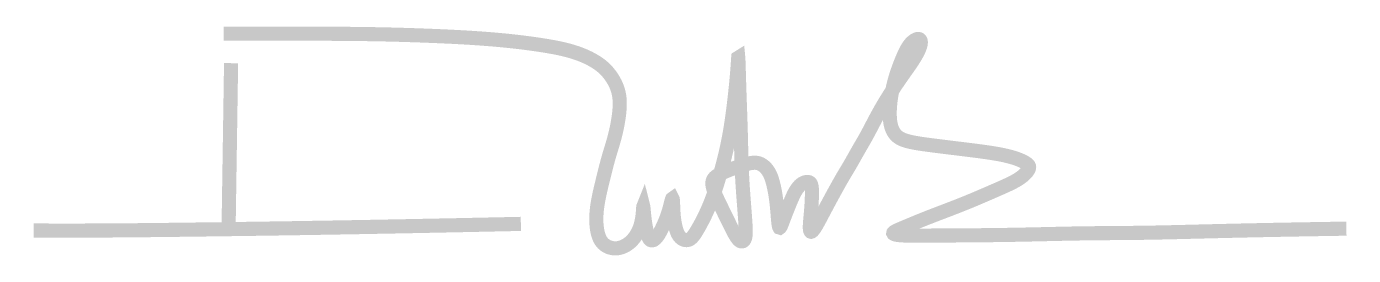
# Model space of a CAD drawing. Header units: inches. Extents: x 0 to 21.1, y 0.4 to 4.1.
import ezdxf

# ---------------------------------------------------------------- set-up
doc = ezdxf.new("R2010")
doc.units = ezdxf.units.IN
doc.header["$MEASUREMENT"] = 0

# ---------------------------------------------------------------- blocks, each defined once
blk = doc.blocks.new('CK2')
at = {"const_width": 0.03}
for points in [[(0.4246131587136937, 0.5173230973285268), (0.5119194149806923, 0.517502990327058), (0.5844335177797468, 0.5174894798551595), (0.644131275434134, 0.5173024711133767), (0.6929884962671196, 0.5169618693022446), (0.7329809886019589, 0.5164875796223019), (0.7660845607619322, 0.515899507274094), (0.7942750210703053, 0.5152175574581666), (0.8195281778503514, 0.5144616353750511), (0.8434916597931377, 0.5136478268212858), (0.8665003770610014, 0.5127769399773943), (0.8885610601840952, 0.5118459636198747), (0.909680439692572, 0.5108518865252467), (0.9298652461165773, 0.5097916974700158), (0.949122209986264, 0.5086623852306911), (0.9674580618317705, 0.5074609385837778), (0.984879532183264, 0.5061843463057993), (1.001399419422491, 0.5048315237714167), (1.017054793337735, 0.5034090927479671), (1.031888791568868, 0.5019256016009432), (1.045944551755767, 0.5003895986958344), (1.059265211538325, 0.4988096323981441), (1.071893908556426, 0.4971942510733545), (1.083873780449942, 0.4955520030869689), (1.095247964858764, 0.4938914368044767), (1.106057746521245, 0.4922163582091148), (1.116336998569601, 0.490511603755051), (1.126117741234509, 0.4887572675142113), (1.135431994746668, 0.4869334435585007), (1.144311779336753, 0.4850202259598415), (1.152789115235457, 0.4829977087901494), (1.160896022673455, 0.4808459861213326), (1.168664521881453, 0.4785451520253172), (1.176119424547487, 0.4760814355677727), (1.183256708189084, 0.4734656057894551), (1.19006514178114, 0.470714566724892), (1.196533494298556, 0.4678452224085969), (1.202650534716206, 0.4648744768750941), (1.208405032009004, 0.4618192341588969), (1.213785755151825, 0.4586963982945331), (1.218781473119577, 0.4555228733165233), (1.223388341821384, 0.4523113124364908), (1.227632064903332, 0.4490573655744985), (1.231545732945747, 0.445752431827712), (1.23516243652896, 0.4423879102933004), (1.2385152662333, 0.4389552000684223), (1.241637312639078, 0.4354457002502574), (1.244561666326632, 0.4318508099359644), (1.247321417876279, 0.4281619282227158), (1.249941957872487, 0.4243721999381709), (1.25241787691624, 0.4204817528319769), (1.254736065612661, 0.4164924603842888), (1.256883414566865, 0.4124061960752474), (1.258846814383965, 0.4082248333849936), (1.260613155669091, 0.4039502457936823), (1.262169329027365, 0.399584306781458), (1.263502225063895, 0.3951288898284648), (1.264601698779515, 0.3905813369658322), (1.265469462757906, 0.3859208644286003), (1.266110193978449, 0.3811221570028014), (1.266528569420537, 0.3761598994744606), (1.266729266063543, 0.3710087766296066), (1.26671696088686, 0.3656434732542646), (1.266496330869884, 0.3600386741344561), (1.266072052991994, 0.354169064056217), (1.265450824638499, 0.3480241728577571), (1.264647424818392, 0.3416529105860651), (1.263678652946595, 0.3351190323403177), (1.26256130843803, 0.3284862932196919), (1.261312190707606, 0.3218184483233575), (1.259948099170266, 0.3151792527504949), (1.258485833240904, 0.3086324616002809), (1.256942192334449, 0.302241829971889), (1.255333631791991, 0.2960549403651225), (1.25367523065929, 0.2900546848822945), (1.25198172390828, 0.2842077830263481), (1.250267846510887, 0.2784809543002229), (1.248548333439054, 0.2728409182068656), (1.246837919664699, 0.2672543942492158), (1.245151340159758, 0.261688101930206), (1.243503329896171, 0.2561087607527899), (1.241904811234448, 0.2504889618638035), (1.240351456089485, 0.2448247829856864), (1.238835123764751, 0.2391181734847851), (1.237347673563725, 0.2333710827274427), (1.235880964789885, 0.2275854600799914), (1.234426856746715, 0.2217632549087813), (1.232977208737672, 0.2159064165801485), (1.231523880066256, 0.2100168944604395), (1.230062873762797, 0.2040992321592636), (1.22860676776515, 0.1981683502593246), (1.227172283738021, 0.1922417635866065), (1.225776143346117, 0.1863369869670759), (1.224435068254145, 0.180471535226717), (1.223165780126813, 0.174662923191514), (1.221985000628848, 0.1689286656874263), (1.220909451424944, 0.163286277540438), (1.219953591018559, 0.1577494781929278), (1.21912282526813, 0.1523168055528519), (1.218420296870811, 0.1469830021445535), (1.21784914852379, 0.1417428104923868), (1.217412522924221, 0.1365909731206987), (1.217113562769285, 0.1315222325538432), (1.21695541075615, 0.1265313313161673), (1.216941209581989, 0.1216130119320251), (1.217073858414288, 0.1167672480992774), (1.217355282301803, 0.112014938209855), (1.217787162763607, 0.1073822118291883), (1.218371181318773, 0.1028951985227184), (1.219109019486375, 0.09858002785589014), (1.220002358785486, 0.09446282939413385), (1.221052880735186, 0.09056973270289781), (1.222262266854543, 0.08692686734761246), (1.223632325269961, 0.0835545278385954), (1.225165370537191, 0.08044966846564883), (1.226863843819309, 0.07760340846347624), (1.2287301862794, 0.0750068670667563), (1.23076683908053, 0.07265116351018186), (1.232976243385799, 0.07052741702842802), (1.235360840358268, 0.0686267468561983), (1.237923071161028, 0.06694027222816779), (1.240661895596851, 0.06546311348277989), (1.243562348027261, 0.06420639537344464), (1.246605981453492, 0.06318524375731904), (1.249774348876755, 0.06241478449156724), (1.25304900329828, 0.06191014343334623), (1.256411497719299, 0.06168644643982014), (1.259843385141032, 0.06175881936814954), (1.263326218564693, 0.06214238807548789), (1.266840806751048, 0.06284814447893261), (1.270364981498993, 0.06387054473527876), (1.273875830366954, 0.06519991106125822), (1.277350440913359, 0.06682656567360645), (1.280765900696643, 0.06874083078904825), (1.284099297275219, 0.0709330286243226), (1.287327718207528, 0.07339348139615076), (1.290428251051985, 0.07611251132126817), (1.293380311272614, 0.07907821542681681), (1.296172625955755, 0.08226978998159318), (1.298796250093339, 0.0856642060648003), (1.301242238677297, 0.08923843475563054), (1.303501646699551, 0.09296944713330822), (1.305565529152027, 0.0968342142770222), (1.307424941026675, 0.1008097072659826), (1.309070937315404, 0.1048728971793888), (1.310498975693356, 0.1089982126522972), (1.31172212456854, 0.1131499125431485), (1.312757855032153, 0.1172897132662261), (1.313623638175414, 0.1213793312358131), (1.314336945089529, 0.1253804828662037), (1.314915246865702, 0.1292548845716777), (1.315376014595152, 0.1329642527665218), (1.315736719369085, 0.1364703038650266), (1.316014462088745, 0.1397288112412252), (1.316224862895538, 0.1426717761081395), (1.31638317174091, 0.1452252566385521), (1.316504638576291, 0.1473153110052383), (1.316604513353134, 0.1488679973809734), (1.316698046022886, 0.1498093739385364), (1.31680048653697, 0.1500654988507026), (1.316927084846839, 0.1495624302902439), (1.31709050635596, 0.1482581550569453), (1.317293078275895, 0.1462383744585711), (1.317534543270234, 0.1436207184299025), (1.317814644002574, 0.1405228169057242), (1.318133123136484, 0.1370622998207924), (1.318489723335581, 0.1333567971098955), (1.318884187263428, 0.1295239387078073), (1.31931625758363, 0.1256813545492985), (1.319785434910415, 0.1219264335465002), (1.320290251660644, 0.1182756005209153), (1.320828998201804, 0.1147250392714216), (1.321399964901403, 0.1112709335968827), (1.322001442126933, 0.1079094672961513), (1.322631720245887, 0.1046368241680984), (1.323289089625774, 0.1014491880115944), (1.323971840634087, 0.09834274262549235), (1.324680707067557, 0.09532151236653695), (1.325426196439828, 0.09242088382295498), (1.326221259693796, 0.08968408414084372), (1.327078847772327, 0.0871543404663111), (1.328011911618312, 0.08487487994545795), (1.329033402174623, 0.082888929724378), (1.330156270384151, 0.0812397169491792), (1.33139346718977, 0.07997046876596237), (1.332753634065206, 0.07911675755924641), (1.33422817460751, 0.07868353666721539), (1.335804182944592, 0.078668104666475), (1.337468753204341, 0.07906776013363448), (1.339208979514666, 0.07987980164528885), (1.341011956003463, 0.08110152777805446), (1.342864776798621, 0.08273023710852279), (1.344754536028056, 0.08476322821331372), (1.346668688057512, 0.0871900496274467), (1.3485961282042, 0.08996924971965647), (1.350526112023211, 0.09305162681711286), (1.352447895069609, 0.0963879792469715), (1.35435073289846, 0.09992910533640219), (1.356223881064857, 0.1036258034125641), (1.358056595123848, 0.1074288718026199), (1.359838130630528, 0.1112891088337289), (1.361559357855278, 0.1151675597100965), (1.363217605929691, 0.1190662571440573), (1.364811818700694, 0.1229974807249992), (1.366340940015206, 0.1269735100423031), (1.367803913720145, 0.1310066246853534), (1.369199683662423, 0.1351091042435204), (1.37052719368895, 0.1392932283061956), (1.371785387646661, 0.1435712764627528), (1.372972384041752, 0.1479253804988314), (1.374083000017627, 0.1522170809850802), (1.375111227376969, 0.1562777706883995), (1.376051057922467, 0.1599388423756967), (1.376896483456818, 0.1630316888138825), (1.377641495782704, 0.1653877027698467), (1.378280086702823, 0.1668382770105072), (1.378806248019849, 0.1672148043027537), (1.379218843781828, 0.1664056281942496), (1.379536227018136, 0.1645268953556052), (1.379781623003502, 0.1617517032381937), (1.379978257012652, 0.158253149293385), (1.380149354320316, 0.1542043309725347), (1.380318140201219, 0.1497783457270163), (1.380507839930083, 0.145148291008196), (1.380741678781632, 0.1404872642674437), (1.381039099015432, 0.135939283106028), (1.381404410830363, 0.1315320457248834), (1.381838141410128, 0.1272641704748576), (1.382340817938442, 0.1231342757067875), (1.382912967599012, 0.1191409797715171), (1.383555117575547, 0.1152829010198939), (1.384267795051763, 0.111558657802755), (1.385051527211374, 0.1079668684709478), (1.385909243620894, 0.1045091235957702), (1.38685348337809, 0.1011989026303563), (1.387899187963562, 0.09805265724831179), (1.389061298857889, 0.095086839123228), (1.390354757541651, 0.09231789992869997), (1.391794505495433, 0.08976229133832625), (1.393395484199829, 0.08743646502570179), (1.395172635135417, 0.0853568726644216), (1.397132678177762, 0.0835408954726784), (1.399249446782349, 0.08200963284703455), (1.40148855279962, 0.08078511372863595), (1.403815608080045, 0.07988936705864269), (1.406196224474073, 0.07934442177821133), (1.40859601383216, 0.07917230682848064), (1.410980588004769, 0.0793950511506214), (1.413315558842349, 0.08003468368577948), (1.415577252620203, 0.08110950856783283), (1.417784853312988, 0.08262293070157334), (1.419968259320186, 0.08457463018451428), (1.422157369041294, 0.08696428711416893), (1.424382080875816, 0.08979158158805411), (1.426672293223227, 0.09305619370368311), (1.429057904483038, 0.09675780355856921), (1.431568813054724, 0.1008960912502292), (1.434224422270226, 0.1054628713336836), (1.437002155191216, 0.1104184961939953), (1.439868939811781, 0.1157154526737347), (1.442791704126016, 0.1213062276154648), (1.445737376128044, 0.1271433078617665), (1.448672883811945, 0.1331791802551994), (1.451565155171821, 0.1393663316383442), (1.454381118201781, 0.1456572488537535), (1.457094883199652, 0.152013594336518), (1.45970928967818, 0.1584337328917069), (1.462234359453866, 0.1649252049168961), (1.464680114343182, 0.1714955508096754), (1.467056576162626, 0.1781523109676133), (1.469373766728673, 0.1849030257882998), (1.47164170785782, 0.1917552356693033), (1.473870421366549, 0.1987164810082174), (1.476067212441244, 0.2057895601682791), (1.478228519747937, 0.2129583033754177), (1.480348065322552, 0.2202017988212237), (1.482419571201014, 0.2274991346972985), (1.484436759419246, 0.2348293991952328), (1.486393352013188, 0.2421716805066172), (1.488283071018749, 0.2495050668230458), (1.490099638471875, 0.2568086463361237), (1.491838761296371, 0.2640714420536749), (1.493504085967608, 0.2713222162485476), (1.49510124384885, 0.2785996660098231), (1.496635866303343, 0.2859424884265795), (1.498113584694352, 0.2933893805879055), (1.499540030385134, 0.3009790395828791), (1.500920834738942, 0.3087501625005888), (1.50226162911904, 0.3167414464301164), (1.503566757357689, 0.324978401319159), (1.504835413163157, 0.3334337885498346), (1.506065502712737, 0.3420671823628805), (1.507254932183692, 0.3508381569990338), (1.508401607753314, 0.3597062866990246), (1.509503435598873, 0.3686311457035973), (1.510558321897655, 0.3775723082534714), (1.51156417282693, 0.3864893485893877), (1.512518392037286, 0.3953351989651441), (1.513416373072509, 0.4040362236867896), (1.514253006949659, 0.4125121450734444), (1.51502318468583, 0.4206826854442074), (1.515721797298099, 0.4284675671182061), (1.516343735803552, 0.4357865124145466), (1.516883891219258, 0.4425592436523385), (1.517337154562306, 0.4487054831506985), (1.517701778425263, 0.4541381343746327), (1.517989461702676, 0.4587428253727328), (1.51821526486458, 0.4623983653394692), (1.518394248381007, 0.4649835634693336), (1.518541472722013, 0.4663772289568033), (1.518671998357611, 0.4664581709963596), (1.518800885757855, 0.4651051987824797), (1.518943195392772, 0.4621971215096448), (1.519111252378174, 0.4576685756650658), (1.519306440412969, 0.4516775069068597), (1.519527407841828, 0.4444376881858663), (1.519772803009438, 0.4361628924529253), (1.520041274260471, 0.4270668926588801), (1.520331469939613, 0.4173634617545741), (1.520642038391536, 0.4072663726908505), (1.520971627960918, 0.3969893984185564), (1.521318150018487, 0.3867095612995488), (1.521676568039176, 0.3764568813398146), (1.522041108523943, 0.3662246279563508), (1.52240599797377, 0.3560060705661652), (1.522765462889637, 0.3457944785862654), (1.523113729772511, 0.3355831214336522), (1.523445025123365, 0.3253652685253332), (1.52375357544318, 0.3151341892783091), (1.524035779075852, 0.3048942787317817), (1.524296721737016, 0.2946944344137119), (1.524543660985231, 0.2845946794742407), (1.524783854379052, 0.2746550370635337), (1.525024559477039, 0.2649355303317247), (1.525273033837756, 0.2554961824289794), (1.525536535019761, 0.2463970165054423), (1.525822320581604, 0.2376980557112649), (1.526136008795653, 0.2294412869155895), (1.526476660789506, 0.2215965518635148), (1.526841698404553, 0.2141156560191408), (1.527228543482174, 0.20695040484655), (1.527634617863782, 0.2000526038098389), (1.528057343390749, 0.1933740583731041), (1.528494141904488, 0.1868665740004314), (1.528942435246385, 0.1804819561559103), (1.529399340732127, 0.174183768591627), (1.529860757574625, 0.1679826082116005), (1.530322280461078, 0.161900830207836), (1.530779504078687, 0.1559607897723385), (1.531228023114664, 0.1501848420971204), (1.531663432256202, 0.144595342374183), (1.532081326190514, 0.1392146457955352), (1.532477299604793, 0.1340651075531856), (1.532847181616091, 0.1291636194605399), (1.533187739060828, 0.1245052198166068), (1.533495973205277, 0.1200794835417991), (1.533768885315702, 0.1158759855565297), (1.534003476658377, 0.1118843007812078), (1.534196748499554, 0.1080940041362464), (1.534345702105519, 0.1044946705420617), (1.534447338742524, 0.1010758749190597), (1.534496133333342, 0.09783044823868002), (1.534476455426741, 0.09476424567647078), (1.534370148227978, 0.09188637845901758), (1.534159054942315, 0.08920595781289542), (1.533825018775012, 0.08673209496468637), (1.533349882931326, 0.08447390114096542), (1.532715490616532, 0.08244048756831468), (1.531903685035886, 0.08064096547330557), (1.530901333619724, 0.07909264066195298), (1.529715400698684, 0.07784559725795681), (1.528357874828487, 0.07695811396443197), (1.526840744564844, 0.07648846948450405), (1.525175998463475, 0.07649494252130218), (1.523375625080099, 0.07703581177794128), (1.521451612970417, 0.07816935595754337), (1.51941595069016, 0.07995385376325181), (1.517281345061754, 0.08242216319966467), (1.515063375974528, 0.08550545947741206), (1.512778341584507, 0.08910949710859661), (1.510442540047741, 0.09314003060534935), (1.508072269520255, 0.09750281447978003), (1.505683828158091, 0.1021036032439984), (1.503293514117296, 0.1068481514101211), (1.500917625553896, 0.1116422134902724), (1.498566312025361, 0.1164137662448557), (1.496225128694853, 0.1211796754274541), (1.493873482126958, 0.1259790290399554), (1.491490778886266, 0.1308509150842472), (1.489056425537363, 0.1358344215621958), (1.48654982864484, 0.1409686364756997), (1.483950394773281, 0.1462926478266287), (1.481237530487284, 0.151845543616874), (1.478411630756668, 0.1576418934293837), (1.475557044172241, 0.163598193171369), (1.472779107730062, 0.1696064203311192), (1.470183158426174, 0.1755585523969199), (1.467874533256612, 0.1813465668570533), (1.465958569217442, 0.1868624411998052), (1.464540603304705, 0.1919981529134649), (1.463725972514446, 0.1966456794863074), (1.463594214817029, 0.2007271026491555), (1.464121672080061, 0.2042849211029516), (1.465258887145453, 0.207391737791168), (1.466956402855111, 0.2101201556572772), (1.469164762050966, 0.2125427776447548), (1.471834507574918, 0.2147322066970769), (1.474916182268892, 0.2167610457577087), (1.478360328974794, 0.2187018977701332), (1.482116947697634, 0.2206141877568317), (1.486133867094743, 0.2225046290563153), (1.490358372986549, 0.224366757086111), (1.494737751193483, 0.2261941072637494), (1.499219287535972, 0.2279802150067471), (1.503750267834434, 0.2297186157326383), (1.508277977909295, 0.2314028448589429), (1.512749703580994, 0.2330264378031881), (1.517119855651934, 0.2345817026948485), (1.521371344852525, 0.2360560385111921), (1.525494206895139, 0.237435616941438), (1.529478477492155, 0.2387066096748089), (1.533314192355974, 0.2398551884005276), (1.536991387198967, 0.2408675248078094), (1.540500097733528, 0.2417297905858735), (1.543830359672036, 0.2424281574239391), (1.546977113135149, 0.2429498049895624), (1.549954915876569, 0.2432859448636524), (1.552783230058289, 0.2434287966054444), (1.555481517842274, 0.2433705797741776), (1.558069241390506, 0.243103513929098), (1.560565862864969, 0.2426198186294446), (1.562990844427638, 0.2419117134344493), (1.565363648240485, 0.2409714179033617), (1.567698424898886, 0.2397946574997025), (1.569988078731726, 0.2383911813041646), (1.572220202501285, 0.2367742443017082), (1.574382388969831, 0.2349571014773044), (1.576462230899651, 0.2329530078159241), (1.578447321053012, 0.2307752183025382), (1.580325252192196, 0.2284369879221178), (1.582083617079476, 0.2259515716596301), (1.583713990145291, 0.2233290272466899), (1.585223872492726, 0.2205666234015116), (1.58662474689303, 0.2176584315889603), (1.587928096117444, 0.2145985232739012), (1.58914540293722, 0.2113809699211924), (1.590288150123598, 0.2079998429956991), (1.591367820447829, 0.2044492139622793), (1.592395896681161, 0.2007231542858054), (1.593381553418489, 0.1968210120366738), (1.594324732549374, 0.1927632417074481), (1.595223067787025, 0.188575574396241), (1.596074192844647, 0.184283741201158), (1.596875741435454, 0.1799134732203118), (1.597625347272654, 0.175490501551808), (1.598320644069453, 0.1710405572937486), (1.598959265539072, 0.1665893715442461), (1.599540345445163, 0.1621576325745711), (1.600069017753228, 0.1577458573486279), (1.600551916479212, 0.1533495200034896), (1.600995675639062, 0.1489640946762183), (1.601406929248732, 0.1445850555038906), (1.601792311324168, 0.140207876623565), (1.602158455881316, 0.1358280321723146), (1.60251199693613, 0.1314409962872123), (1.60286046506814, 0.1270628070957276), (1.603214977111236, 0.1227917586869847), (1.603587546462897, 0.1187467091405043), (1.603990186520598, 0.115046516535811), (1.60443491068181, 0.1118100389524361), (1.604933732344016, 0.109156134469897), (1.605498664904694, 0.1072036611677252), (1.606141721761311, 0.1060714771254485), (1.606873885798698, 0.1058451831620157), (1.607702017851089, 0.1064773510540977), (1.608631948240081, 0.1078872953178038), (1.609669507287243, 0.1099943304692292), (1.610820525314182, 0.1127177710244727), (1.612090832642465, 0.1159769314996328), (1.613486259593692, 0.1196911264108227), (1.615012636489446, 0.1237796702741267), (1.616669739761548, 0.1281623032845669), (1.618433130282788, 0.1327604683527941), (1.620272315036189, 0.1374960340683611), (1.62215680100477, 0.1422908690208278), (1.624056095171561, 0.1470668417997647), (1.625939704519581, 0.1517458209947211), (1.627777136031859, 0.156249675195264), (1.62953789669141, 0.1605002729909533), (1.63119989282206, 0.1644372295500443), (1.63277462811083, 0.1680711463556275), (1.634282005585547, 0.1714303714694854), (1.635741928274022, 0.1745432529534074), (1.637174299204083, 0.1774381388691761), (1.638599021403543, 0.1801433772785774), (1.64003599790022, 0.1826873162433973), (1.641505131721942, 0.1850983038254217), (1.643023381874904, 0.187398007145072), (1.644595931278779, 0.1895813695573043), (1.64622501883165, 0.1916366534757206), (1.647912883431566, 0.1935521213139015), (1.649661763976581, 0.1953160354854493), (1.651473899364774, 0.1969166584039588), (1.653351528494198, 0.1983422524830107), (1.65529689026291, 0.1995810801362108), (1.657305509902222, 0.2006216665806395), (1.659346057976371, 0.2014535882473556), (1.66138049138285, 0.202066684370914), (1.663370767019138, 0.2024507941858626), (1.665278841782722, 0.2025957569267529), (1.667066672571089, 0.2024914118281469), (1.668696216281738, 0.2021275981245854), (1.670129429812128, 0.2014941550506197), (1.671338246945524, 0.20058450545387), (1.672334509008173, 0.1994064066341945), (1.673140034212089, 0.1979711995045168), (1.673776640769297, 0.1962902249777567), (1.674266146891789, 0.1943748239668341), (1.674630370791583, 0.1922363373846725), (1.674891130680706, 0.1898861061441952), (1.675070244771156, 0.1873354711583222), (1.675186832961756, 0.1845985958087208), (1.675249221898554, 0.1817009333520208), (1.675263039914398, 0.1786707595136061), (1.67523391534214, 0.1755363500188576), (1.67516747651463, 0.1723259805931452), (1.675069351764712, 0.1690679269618602), (1.67494516942525, 0.1657904648503727), (1.67480055782908, 0.1625218699840634), (1.674639969125628, 0.1592828677539249), (1.674463150730531, 0.1560639822133982), (1.674268673876021, 0.1528481870815472), (1.674055109794302, 0.1496184560774179), (1.673821029717601, 0.1463577629200739), (1.673565004878128, 0.1430490813285648), (1.673285606508095, 0.1396753850219543), (1.672981405839728, 0.1362196477192885), (1.672653555418321, 0.1326754425464376), (1.672313533041524, 0.1290787402564586), (1.671975397820091, 0.1254761110092186), (1.671653208864747, 0.1219141249645883), (1.671361025286245, 0.1184393522824241), (1.671112906195311, 0.1150983631226001), (1.670922910702678, 0.11193772764498), (1.670805097919107, 0.1090040160094308), (1.670772303582588, 0.1063393458848711), (1.670832469940166, 0.1039680249764476), (1.670992315866172, 0.1019099084983548), (1.671258560234911, 0.1001848516647943), (1.671637921920691, 0.09881270968996779), (1.672137119797845, 0.09781333778806632), (1.672762872740669, 0.09720659117329865), (1.673521899623488, 0.09701232505984868), (1.674419261341583, 0.09724520942305935), (1.675453386874139, 0.09789917328277119), (1.67662104722131, 0.09896296041997664), (1.677919013383253, 0.1004253146156504), (1.679344056360108, 0.1022749796507742), (1.680892947152038, 0.1045006993063371), (1.682562456759193, 0.1070912173633136), (1.684349356181734, 0.1100352776026856), (1.686254465258322, 0.1133265922263948), (1.688294799181747, 0.1169787471202159), (1.69049142198331, 0.1210102965908835), (1.692865397694298, 0.1254397949451249), (1.695437790346027, 0.1302857964896855), (1.69822966396979, 0.1355668555312821), (1.701262082596891, 0.1413015263766599), (1.704556110258629, 0.1475083633325429), (1.70811748201956, 0.1541801310356288), (1.711890617077252, 0.1612064354424643), (1.715804605662541, 0.1684510928395415), (1.719788538006249, 0.1757779195133669), (1.723771504339197, 0.1830507317504431), (1.727682594892222, 0.1901333458372765), (1.731450899896153, 0.1968895780603521), (1.73500550958181, 0.2031832447061941), (1.738293024636085, 0.2089144115165471), (1.741330087570112, 0.2141281420542303), (1.74415085135108, 0.2189057493373046), (1.746789468946183, 0.2233285463838488), (1.749280093322618, 0.2274778462119205), (1.751656877447573, 0.2314349618395983), (1.753953974288244, 0.235281206284947), (1.756205536811826, 0.2390978925660381), (1.758440688093479, 0.2429512703282039), (1.760668431640233, 0.2468473357258442), (1.762892741067112, 0.2507770215406158), (1.765117589989103, 0.2547312605541894), (1.767346952021228, 0.2587009855482183), (1.769584800778482, 0.2626771293043664), (1.771835109875873, 0.2666506246043046), (1.774101852928417, 0.2706124042296789), (1.776390742840888, 0.274563277746152), (1.778714449677217, 0.2785435618553134), (1.781087382791099, 0.2826034500427514), (1.783523951536239, 0.286793135794051), (1.786038565266338, 0.2911628125947896), (1.7886456333351, 0.2957626739305628), (1.791359565096222, 0.3006429132869446), (1.79419476990342, 0.3058537241495234), (1.797164689679967, 0.3114316266150201), (1.800278896627482, 0.3173584472247324), (1.803545995517197, 0.3236023391310869), (1.806974591120308, 0.3301314554865105), (1.810573288208033, 0.3369139494434439), (1.814350691551574, 0.3439179741543104), (1.818315405922149, 0.3511116827715437), (1.822476036090968, 0.3584632284475742), (1.826832642681459, 0.3659366127970518), (1.831351109725986, 0.3734792312835058), (1.835988777109108, 0.3810343278326815), (1.840702984715406, 0.3885451463703316), (1.845451072429455, 0.3959549308222012), (1.850190380135821, 0.403206925114036), (1.854878247719092, 0.4102443731715884), (1.859472015063822, 0.417010518920593), (1.863934125847159, 0.423462127388925), (1.868247438916434, 0.429610048012842), (1.872399916911561, 0.4354786513307349), (1.876379522472426, 0.4410923078809734), (1.880174218238949, 0.4464753882019448), (1.883771966851014, 0.4516522628320256), (1.88716073094853, 0.4566473023095927), (1.890328473171387, 0.4614848771730369), (1.893262609544884, 0.4661815610439088), (1.895948369635803, 0.4707227398764662), (1.898370436396341, 0.4750860027081512), (1.900513492778664, 0.4792489385763989), (1.902362221734968, 0.4831891365186483), (1.903901306217427, 0.4868841855723378), (1.905115429178217, 0.4903116747749099), (1.905989273569517, 0.4934491931637996), (1.90651192835061, 0.4962756847842922), (1.906690106509124, 0.4987755137130971), (1.906534927039779, 0.5009343990347599), (1.906057508937316, 0.5027380598338436), (1.905268971196449, 0.5041722151948971), (1.904180432811905, 0.50522258420248), (1.902803012778413, 0.5058748859411413), (1.9011478300907, 0.5061148394954404), (1.899231328718784, 0.5059300514123084), (1.897091252533862, 0.5053156780881931), (1.894770670382428, 0.5042687633819138), (1.892312651110977, 0.5027863511522934), (1.889760263566003, 0.5008654852581689), (1.887156576594002, 0.4985032095583453), (1.884544659041467, 0.4956965679116632), (1.881967579754892, 0.4924426041769383), (1.879461385554371, 0.4887507889301741), (1.877034035154359, 0.4846802996160857), (1.874686465242952, 0.4803027403965654), (1.872419612508196, 0.4756897154335125), (1.870234413638165, 0.470912828888812), (1.868131805320942, 0.4660436849243599), (1.86611272424458, 0.4611538877020518), (1.864178107097139, 0.4563150413837835), (1.862327719012889, 0.4515803148059607), (1.860556638910736, 0.4469291355030709), (1.858858774155784, 0.4423224956841185), (1.857228032113148, 0.4377213875581081), (1.85565832014791, 0.433086803334044), (1.854143545625177, 0.4283797352209273), (1.852677615910053, 0.4235611754277659), (1.85125443836764, 0.4185921161635644), (1.849871096329387, 0.4134455887388082), (1.84853737699219, 0.4081427808699107), (1.847266243519307, 0.4027169193747842), (1.84607065907398, 0.3972012310713335), (1.84496358681946, 0.3916289427774533), (1.843957989918998, 0.386033281311045), (1.843066831535843, 0.3804474734900207), (1.842303074833239, 0.3749047461322821), (1.841677328902385, 0.3694365220948139), (1.8411907865462, 0.3640670083909701), (1.840842286495558, 0.3588186080731877), (1.840630667481314, 0.3537137241938968), (1.840554768234334, 0.3487747598055453), (1.840613427485486, 0.3440241179605668), (1.840805483965631, 0.3394842017113948), (1.841129776405644, 0.3351774141104631), (1.841586334508761, 0.3311195757681151), (1.842179951867798, 0.3273001775262809), (1.84291661304794, 0.323702127784772), (1.843802302614378, 0.3203083349434284), (1.844843005132311, 0.3171017074020579), (1.846044705166918, 0.3140651535605006), (1.847413387283403, 0.3111815818185715), (1.848955036046945, 0.3084339005761034), (1.85068360496512, 0.3058083843788939), (1.852644923314997, 0.3033047723566664), (1.854892789316018, 0.3009261697851304), (1.857481001187615, 0.2986756819399812), (1.860463357149243, 0.2965564140969246), (1.863893655420334, 0.2945714715316665), (1.867825694220343, 0.2927239595199058), (1.872313271768703, 0.2910169833373413), (1.877396858650137, 0.2894496644801254), (1.883063614910512, 0.2880051893261513), (1.88928737296095, 0.2866627604737584), (1.896041965212603, 0.2854015805212828), (1.9033012240766, 0.2842008520670607), (1.911038981964076, 0.2830397777094351), (1.919229071286182, 0.2818975600467422), (1.927845324454047, 0.2807534016773179), (1.9368506680512, 0.2795910785714018), (1.946164405350792, 0.2784126601868468), (1.955694933798341, 0.2772247893534061), (1.96535065083939, 0.2760341089008183), (1.975039953919463, 0.2748472616588504), (1.984671240484097, 0.273670890457252), (1.994152907978829, 0.2725116381257653), (2.003393353849184, 0.2713761474941503), (2.012315831995217, 0.270268878905183), (2.02090302213503, 0.2691855627537425), (2.029152460441246, 0.268119746947745), (2.037061683086492, 0.2670649793950997), (2.044628226243383, 0.2660148080037121), (2.05184962608454, 0.2649627806814951), (2.058723418782591, 0.2639024453363579), (2.065247140510152, 0.2628273498762166), (2.071421079964658, 0.2617319987626541), (2.077256535942773, 0.2606147226719866), (2.082767559765969, 0.2594748088342111), (2.087968202755739, 0.258311544479314), (2.092872516233534, 0.2571242168372994), (2.09749455152086, 0.2559121131381534), (2.101848359939169, 0.2546745206118803), (2.105947992809945, 0.2534107264884558), (2.109805071556572, 0.2521210280026036), (2.113421498010034, 0.2508097624078527), (2.116796744103233, 0.2494822769624623), (2.119930281769065, 0.2481439189246703), (2.122821582940411, 0.2468000355527397), (2.12547011955018, 0.2454559741049156), (2.127875363531253, 0.2441170818394464), (2.130036786816525, 0.2427887060145881), (2.131948965038518, 0.2414703296309728), (2.13358688862818, 0.2401379786588063), (2.134920651716058, 0.2387618148106814), (2.135920348432734, 0.2373119997991875), (2.136556072908768, 0.235758695336914), (2.13679791927472, 0.2340720631364608), (2.136615981661151, 0.2322222649104067), (2.135980354198644, 0.2301794623713551), (2.134867407996609, 0.2279243474932304), (2.13327862207997, 0.2254797332953249), (2.131221752452518, 0.2228789630582515), (2.128704555118034, 0.2201553800626446), (2.125734786080308, 0.2173423275891206), (2.122320201343115, 0.2144731489183105), (2.118468556910251, 0.2115811873308306), (2.1141876087855, 0.2086997861073154), (2.109485755237763, 0.2058528084395252), (2.104373963596437, 0.2030261971638101), (2.098863843456023, 0.2001964150276603), (2.092967004411044, 0.1973399247785697), (2.086695056055994, 0.194433189164025), (2.080059607985412, 0.1914526709315236), (2.073072269793784, 0.1883748328285559), (2.065744651075626, 0.1851761376026086), (2.058090359826068, 0.1818404544367933), (2.05013099764269, 0.1783812782566923), (2.041890164523686, 0.174819510423502), (2.033391460467243, 0.1711760522984225), (2.024658485471562, 0.1674718052426432), (2.01571483953483, 0.1637276706173747), (2.006584122655241, 0.1599645497838029), (1.997289934830995, 0.1562033441031314), (1.987863704591667, 0.1524633321122995), (1.978368174592425, 0.1487573010512211), (1.968873916019824, 0.1450964153355603), (1.959451500060396, 0.1414918393809774), (1.950171497900705, 0.1379547376031258), (1.941104480727311, 0.134496274417673), (1.93232101972675, 0.1311276142402722), (1.923891686085575, 0.1278599214865874), (1.915874972124449, 0.1247039084320658), (1.908281054700389, 0.1216684787913049), (1.901108031804533, 0.1187620841387034), (1.89435400142802, 0.1159931760486454), (1.888017061561974, 0.1133702060955262), (1.882095310197535, 0.110901625853737), (1.876586845325825, 0.1085958868976622), (1.871489764937983, 0.1064614408016933), (1.866808142030493, 0.1045031984887661), (1.862569949621282, 0.1027119082759302), (1.858809135733615, 0.1010747778287975), (1.855559648390773, 0.09957901481295826), (1.852855435616028, 0.09821182689401374), (1.850730445432667, 0.09696042173756146), (1.849218625863955, 0.09581200700920255), (1.848353924933171, 0.09475379037453456), (1.8481651532719, 0.09377553745606625), (1.848660571944968, 0.0928772457039475), (1.849843304625544, 0.09206147052523937), (1.851716474986745, 0.09133076732701005), (1.85428320670173, 0.09068769151631706), (1.857546623443639, 0.09013479850021433), (1.861509848885625, 0.08967464368577716), (1.866176006700819, 0.08930978248005239), (1.871538768599684, 0.08904019950865383), (1.877553998441911, 0.08885559627137418), (1.884168108124505, 0.08874310348654468), (1.891327509544474, 0.08868985187250011), (1.89897861459881, 0.08868297214757881), (1.907067835184534, 0.088709595030112), (1.915541583198632, 0.08875685123844157), (1.924346270538116, 0.08881187149089165), (1.933443280597316, 0.0888643549268), (1.942853882759863, 0.08891427436947019), (1.9526143179067, 0.08896417106318033), (1.962760826918803, 0.08901658625222986), (1.973329650677115, 0.08907406118091821), (1.98435703006259, 0.08913913709351995), (1.995879205956193, 0.08921435523434162), (2.00793241923887, 0.08930225684766846), (2.020541321565133, 0.0894054549457497), (2.033684207683699, 0.08952684961266577), (2.047327783116828, 0.08966941270043982), (2.061438753386788, 0.08983611606109498), (2.075983824015843, 0.0900299315466686), (2.090929700526253, 0.09025383100918738), (2.106243088440287, 0.09051078630068154), (2.121890693280214, 0.09080376927318135), (2.137834518825713, 0.09113322526736843), (2.154017761886109, 0.0914894935785444), (2.17037891752814, 0.09186038699066222), (2.186856480818555, 0.09223371828768555), (2.203388946824099, 0.09259730025357447), (2.219914810611499, 0.09293894567228199), (2.236372567247514, 0.09324646732776819), (2.252700711798873, 0.0935076780039825), (2.268858536712209, 0.09371493933076812), (2.284888523953647, 0.09387880832150051), (2.30085395286919, 0.0940143908354205), (2.316818102804852, 0.09413679273177243), (2.33284425310665, 0.09426111986981132), (2.348995683120592, 0.09440247810878509), (2.365335672192678, 0.09457597330793809), (2.381927499668926, 0.09479671132652177), (2.398835737995711, 0.09507609106855773), (2.416130132020896, 0.09541068361712667), (2.433881719692714, 0.0957933531000865), (2.452161538959402, 0.09621696364530229), (2.471040627769192, 0.09667437938062483), (2.490590024070308, 0.09715846443391206), (2.510880765810988, 0.09766208293302191), (2.531983890939465, 0.09817809900581585), (2.554021698481755, 0.09870112301999433), (2.577321531774992, 0.09923275030267396), (2.602261995234088, 0.09977632242080679), (2.629221693273969, 0.1003351809413591), (2.658579230309542, 0.1009126674312899), (2.690713210755732, 0.101512123457562), (2.726002239027459, 0.1021368905871309), (2.764824919539628, 0.1027903103869523), (2.807119127086004, 0.1034718383288986), (2.811257304722758, 0.1035371541296701)], [(0.4406235589136287, 0.4548178561250236), (0.4355138687394771, 0.1173201886874253)], [(0.02084948949962495, 0.09956429814478972), (0.06818100439065657, 0.09940163792596762), (0.1139133927199989, 0.09940129664063194), (0.1587153726724474, 0.09954730045454688), (0.2032556624327977, 0.0998236755334767), (0.2482029801858454, 0.1002144480431857), (0.2942260441163859, 0.1007036441494381), (0.341993572409215, 0.1012752900179981), (0.392174283249128, 0.1019134118146301), (0.4456240202071912, 0.1026140367283742), (0.5039471283995535, 0.1034211960413747), (0.5689350783286343, 0.1043909220590517), (0.6423793404968531, 0.1055792470868254), (0.7260713854066291, 0.107042203430116), (0.821802683560382, 0.1088358233943436), (0.9313647054605314, 0.1110161392849285), (1.056548921609496, 0.1136391834072909)]]:
    blk.add_lwpolyline(points, dxfattribs=at)

msp = doc.modelspace()

# ---------------------------------------------------------------- block references
at = {"xscale": 7.5, "yscale": 7.5, "zscale": 7.5}
msp.add_blockref('CK2', (-0.04707347073037838, 0.0673258157560035), dxfattribs=at)

doc.saveas('drawing.dxf')
